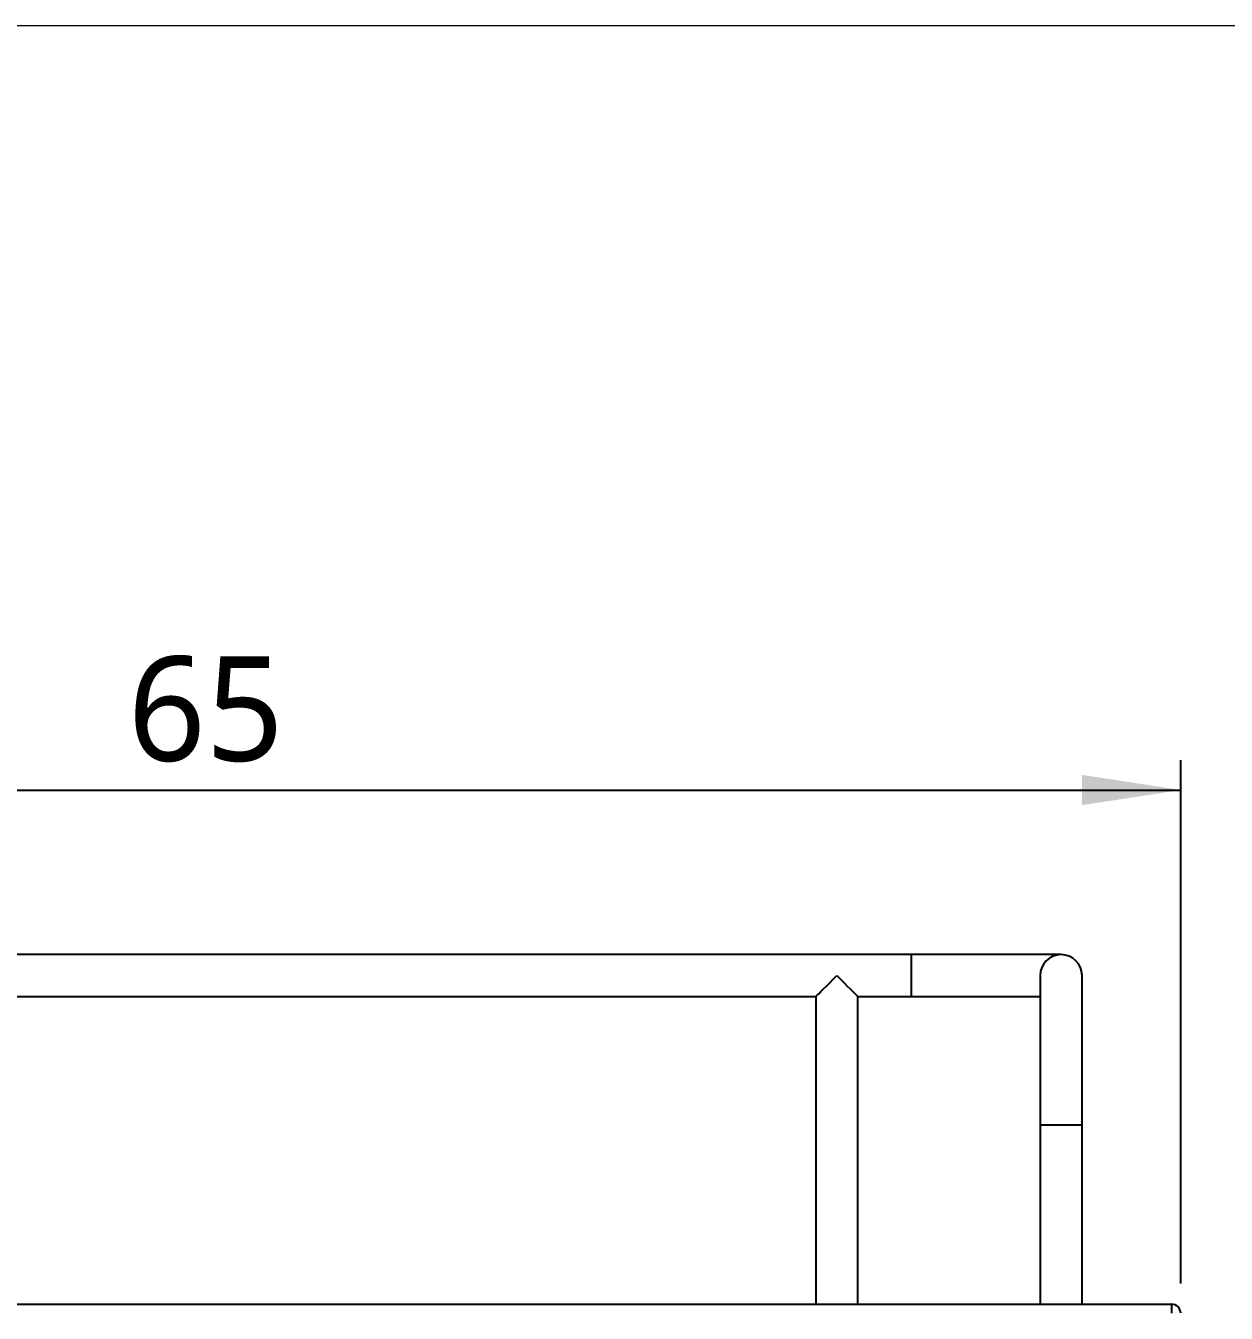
# Model space of a CAD drawing. Header units: millimetres. Extents: x 0.6 to 29.2, y 0.5 to 20.5.
# Drawn here: x 18.322 to 22.337, y 16.213 to 20.521 of the extents above; entities that cross this region are included whole.
import ezdxf

# ---------------------------------------------------------------- set-up
doc = ezdxf.new("R2010")
doc.units = ezdxf.units.MM
doc.layers.add('DIMS', color=1, linetype='Continuous')
doc.styles.add('SLDTEXTSTYLE0', font='TREBUC.TTF')
doc.dimstyles.new('SLDDIMSTYLE0', dxfattribs={"dimtxt": 0.35, "dimasz": 0.3302, "dimexe": 0, "dimexo": 0.0625, "dimgap": 0.0875, "dimtad": 1, "dimdec": 1, "dimlfac": 10, "dimrnd": 1e-09, "dimzin": 12, "dimdsep": 46, "dimtxsty": 'SLDTEXTSTYLE0', "dimsah": 1, "dimcen": 0.09, "dimadec": 0, "dimazin": 3, "dimtfac": 1, "dimtdec": 1, "dimtofl": 0, "dimtmove": 0, "dimatfit": 3, "dimfxl": 0, "dimfrac": 2, "dimtolj": 1, "dimtzin": 12, "dimarcsym": 0})

# ---------------------------------------------------------------- blocks, each defined once
blk = doc.blocks.new('_D')
at = {"layer": 'DIMS'}
for p, q in [((15.6845, 16.3131), (15.6845, 18.0639)), ((22.1845, 16.3131), (22.1845, 18.0639)), ((15.6845, 17.9639), (22.1845, 17.9639))]:
    blk.add_line(p, q, dxfattribs=at)
for points in [[(15.6845, 17.9639), (16.0147, 17.9131), (16.0147, 18.0147)], [(22.1845, 17.9639), (21.8543, 18.0147), (21.8543, 17.9131)]]:
    blk.add_solid(points, dxfattribs=at)
at = {"layer": 'DIMS', "insert": (18.6631, 18.4113, -5.3244), "char_height": 0.35, "attachment_point": 1, "style": 'SLDTEXTSTYLE0'}
blk.add_mtext('65', dxfattribs=at)

msp = doc.modelspace()

# ---------------------------------------------------------------- linework, layer by layer
at = {"color": 7, "linetype": 'Continuous', "lineweight": 0}
msp.add_line((29.1729, 20.5213), (0.5729, 20.5213), dxfattribs=at)
for p, q in [((21.2845, 17.4131), (16.5845, 17.4131)), ((21.7845, 17.4131), (21.2845, 17.4131)), ((21.2845, 17.2731), (21.2845, 17.4131)), ((21.7145, 17.3431), (21.7145, 16.8431)), ((21.8545, 16.8431), (21.8545, 17.3431)), ((16.9045, 17.2731), (20.9645, 17.2731)), ((20.9645, 17.2731), (20.9645, 16.2431)), ((21.1045, 16.2431), (21.1045, 17.2731)), ((21.1045, 17.2731), (21.2845, 17.2731)), ((21.2845, 17.2731), (21.7145, 17.2731)), ((21.7145, 16.8431), (21.7145, 16.2431)), ((21.7145, 16.8431), (21.7845, 16.8431)), ((21.7845, 16.8431), (21.8545, 16.8431)), ((21.8545, 16.2431), (21.8545, 16.8431)), ((15.7145, 16.2431), (22.1545, 16.2431)), ((22.1545, 16.2131), (22.1545, 16.2431))]:
    msp.add_line(p, q)
at = {"flags": 128}
for points in [[(20.9645, 17.2731), (20.9656, 17.2741), (20.9688, 17.2773), (20.9739, 17.2824), (20.9809, 17.2894), (20.9895, 17.2981), (20.9995, 17.3081), (21.0106, 17.3191), (21.0224, 17.3309), (21.0345, 17.3431)], [(21.0345, 17.3431), (21.0467, 17.3309), (21.0585, 17.3191), (21.0695, 17.3081), (21.0795, 17.2981), (21.0882, 17.2894), (21.0952, 17.2824), (21.1003, 17.2773), (21.1035, 17.2741), (21.1045, 17.2731)]]:
    msp.add_lwpolyline(points, dxfattribs=at)
for centre, radius, end in [((21.7845, 17.3431), 0.07, 180), ((22.1545, 16.2131), 0.03, 90)]:
    msp.add_arc(centre, radius, 0, end)

# ---------------------------------------------------------------- dimensions: what is measured, and where the dimension line sits
at = {"layer": 'DIMS'}
dim = msp.add_linear_dim(base=(22.1845, 17.9639), p1=(15.6845, 16.2131), p2=(22.1845, 16.2131), dimstyle='SLDDIMSTYLE0', dxfattribs=at)
dim.commit()
dim.dimension.update_dxf_attribs({"geometry": '_D', "text_midpoint": (19.0442, 17.9639), "dimtype": 160})

doc.saveas('drawing.dxf')
